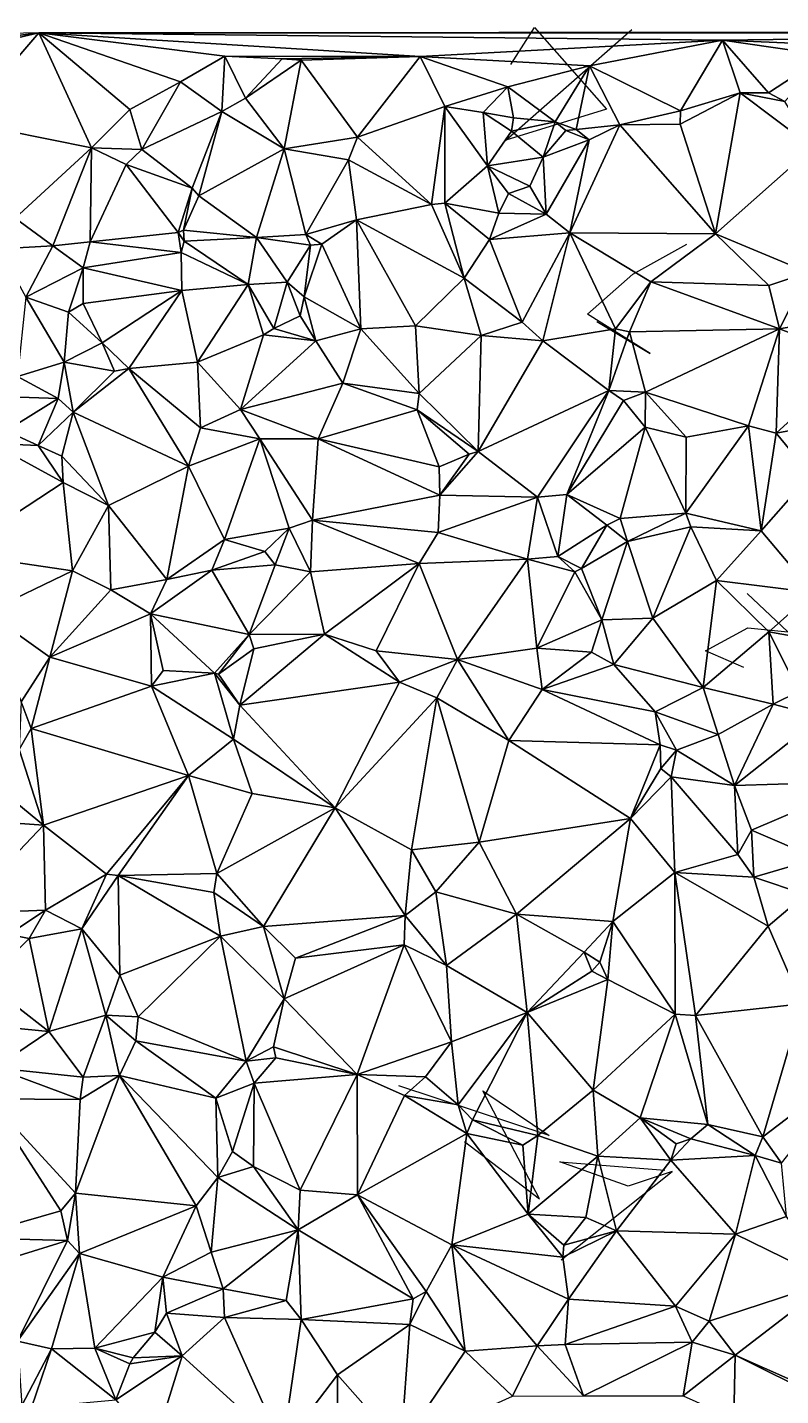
# Model space of a CAD drawing. Header units: metres. Extents: x -15.7 to 15.6, y -15 to 15.
# Drawn here: x -7.21 to 1.34, y -0.48 to 15.04 of the extents above; entities that cross this region are included whole.
import ezdxf

# ---------------------------------------------------------------- set-up
doc = ezdxf.new("R2010")
doc.units = ezdxf.units.M
doc.layers.add('CRACKS', color=1, linetype='Continuous')
doc.layers.add('STREET_MESH', color=7, linetype='Continuous')

msp = doc.modelspace()

# ---------------------------------------------------------------- linework, layer by layer
at = {"layer": 'CRACKS'}
for points in [[(-1.723, 14.618, 0.1), (-1.456, 15.039, 0.1), (-0.639, 14.112, 0.1), (-1.781, 13.758, 0.1), (-0.352, 15.014, 0.1)], [(-0.749, 11.704, 0.1), (-0.142, 11.341, 0.1), (-0.853, 11.785, 0.1), (-0.341, 12.241, 0.1), (0.273, 12.581, 0.1)], [(0.92, 7.777, 0.1), (0.484, 7.968, 0.1), (0.966, 8.226, 0.1), (1.417, 8.182, 0.1), (0.958, 8.617, 0.1)], [(-2.252, 2.399, 0.1), (-1.4, 1.751, 0.1), (-2.043, 2.975, 0.1), (-1.291, 2.469, 0.1), (-2.995, 3.034, 0.1)], [(-1.154, 1.059, 0.1), (0.104, 2.059, 0.1), (-0.392, 1.893, 0.1), (-1.17, 2.17, 0.1), (0.024, 2.075, 0.1)]]:
    msp.add_polyline3d(points, dxfattribs=at)
at = {"layer": 'STREET_MESH'}
for points in [[(-13.64, 14.834), (-10.352, 14.565), (-7.08, 14.976)], [(-10.352, 14.565), (-8.574, 14.63), (-7.08, 14.976)], [(-8.574, 14.63), (-7.948, 13.967), (-7.08, 14.976)], [(-7.948, 13.967), (-6.484, 13.674), (-7.08, 14.976)], [(7.019, 14.979), (8.575, 14.988), (-7.08, 14.976)], [(0.676, 14.893), (7.019, 14.979), (-7.08, 14.976)], [(-2.755, 14.708), (0.676, 14.893), (-7.08, 14.976)], [(-5.474, 14.423), (-4.97, 14.712), (-7.08, 14.976)], [(-4.97, 14.712), (-2.755, 14.708), (-7.08, 14.976)], [(-6.048, 14.108), (-5.474, 14.423), (-7.08, 14.976)], [(-6.484, 13.674), (-6.048, 14.108), (-7.08, 14.976)], [(2.176, 14.828), (7.019, 14.979), (0.676, 14.893)], [(0.676, 14.893), (-2.755, 14.708), (-0.831, 14.603)], [(0.199, 14.094), (0.676, 14.893), (-0.831, 14.603)], [(0.676, 14.893), (0.199, 14.094), (0.878, 14.295)], [(1.197, 14.297), (0.676, 14.893), (0.878, 14.295)], [(1.854, 14.725), (2.176, 14.828), (0.676, 14.893)], [(1.197, 14.297), (1.854, 14.725), (0.676, 14.893)], [(-5.003, 14.084), (-4.97, 14.712), (-5.474, 14.423)], [(-4.97, 14.712), (-5.003, 14.084), (-4.734, 14.238)], [(-4.97, 14.712), (-4.734, 14.238), (-4.319, 14.681)], [(-4.97, 14.712), (-4.319, 14.681), (-2.755, 14.708)], [(-4.319, 14.681), (-4.734, 14.238), (-4.104, 14.666)], [(-4.734, 14.238), (-4.297, 13.661), (-4.104, 14.666)], [(-2.755, 14.708), (-4.319, 14.681), (-4.104, 14.666)], [(-4.297, 13.661), (-3.464, 13.794), (-4.104, 14.666)], [(-3.464, 13.794), (-2.755, 14.708), (-4.104, 14.666)], [(-2.755, 14.708), (-3.464, 13.794), (-2.474, 14.141)], [(-2.755, 14.708), (-1.76, 14.364), (-0.831, 14.603)], [(-1.76, 14.364), (-2.755, 14.708), (-2.474, 14.141)], [(-1.76, 14.364), (-1.221, 13.966), (-0.831, 14.603)], [(-1.221, 13.966), (-0.984, 13.879), (-0.831, 14.603)], [(-0.984, 13.879), (-0.487, 13.933), (-0.831, 14.603)], [(-0.487, 13.933), (0.199, 14.094), (-0.831, 14.603)], [(1.854, 14.725), (1.197, 14.297), (1.385, 14.197)], [(-6.048, 14.108), (-5.91, 13.652), (-5.474, 14.423)], [(-5.91, 13.652), (-5.003, 14.084), (-5.474, 14.423)], [(-2.038, 14.072), (-1.76, 14.364), (-2.474, 14.141)], [(-2.038, 14.072), (-1.696, 14.012), (-1.76, 14.364)], [(-1.696, 14.012), (-1.221, 13.966), (-1.76, 14.364)], [(0.198, 13.942), (0.599, 12.699), (0.878, 14.295)], [(0.199, 14.094), (0.198, 13.942), (0.878, 14.295)], [(0.599, 12.699), (1.702, 13.678), (0.878, 14.295)], [(1.385, 14.197), (1.197, 14.297), (0.878, 14.295)], [(1.702, 13.678), (1.385, 14.197), (0.878, 14.295)], [(-5.003, 14.084), (-4.297, 13.661), (-4.734, 14.238)], [(-3.464, 13.794), (-2.624, 13.029), (-2.474, 14.141)], [(-2.624, 13.029), (-2.472, 13.046), (-2.474, 14.141)], [(-1.989, 13.468), (-2.038, 14.072), (-2.474, 14.141)], [(-2.472, 13.046), (-1.989, 13.468), (-2.474, 14.141)], [(-5.91, 13.652), (-6.048, 14.108), (-6.484, 13.674)], [(-5.003, 14.084), (-5.91, 13.652), (-5.341, 13.216)], [(-5.263, 13.127), (-5.003, 14.084), (-5.341, 13.216)], [(-5.263, 13.127), (-4.297, 13.661), (-5.003, 14.084)], [(-1.718, 13.862), (-2.038, 14.072), (-1.989, 13.468)], [(-1.718, 13.862), (-1.696, 14.012), (-2.038, 14.072)], [(-1.221, 13.966), (-1.696, 14.012), (-1.718, 13.862)], [(0.199, 14.094), (-0.487, 13.933), (0.198, 13.942)], [(-7.348, 12.875), (-6.484, 13.674), (-7.948, 13.967)], [(-1.358, 13.568), (-1.718, 13.862), (-1.989, 13.468)], [(-1.358, 13.568), (-1.221, 13.966), (-1.718, 13.862)], [(-1.221, 13.966), (-1.358, 13.568), (-1.099, 13.868)], [(-1.358, 13.568), (-0.834, 13.764), (-1.099, 13.868)], [(-0.984, 13.879), (-1.221, 13.966), (-1.099, 13.868)], [(-0.834, 13.764), (-0.984, 13.879), (-1.099, 13.868)], [(0.599, 12.699), (-0.487, 13.933), (-1.054, 12.71)], [(-0.487, 13.933), (-0.834, 13.764), (-1.054, 12.71)], [(-0.834, 13.764), (-0.487, 13.933), (-0.984, 13.879)], [(0.198, 13.942), (-0.487, 13.933), (0.599, 12.699)], [(-6.484, 13.674), (-7.348, 12.875), (-6.921, 12.561)], [(-6.484, 13.674), (-6.921, 12.561), (-6.496, 12.606)], [(-6.088, 13.485), (-6.484, 13.674), (-6.496, 12.606)], [(-6.088, 13.485), (-5.91, 13.652), (-6.484, 13.674)], [(-4.297, 13.661), (-5.263, 13.127), (-4.609, 12.657)], [(-4.049, 12.689), (-4.297, 13.661), (-4.609, 12.657)], [(-3.464, 13.794), (-4.297, 13.661), (-3.566, 13.538)], [(-4.297, 13.661), (-4.049, 12.689), (-3.566, 13.538)], [(-2.624, 13.029), (-3.464, 13.794), (-3.566, 13.538)], [(-0.834, 13.764), (-1.358, 13.568), (-1.322, 12.92)], [(-0.834, 13.764), (-1.322, 12.92), (-1.054, 12.71)], [(1.647, 12.26), (1.702, 13.678), (0.599, 12.699)], [(-5.91, 13.652), (-6.088, 13.485), (-5.341, 13.216)], [(-4.049, 12.689), (-3.477, 12.856), (-3.566, 13.538)], [(-3.477, 12.856), (-2.624, 13.029), (-3.566, 13.538)], [(-1.358, 13.568), (-1.989, 13.468), (-1.508, 13.239)], [(-1.322, 12.92), (-1.358, 13.568), (-1.508, 13.239)], [(-5.5, 12.711), (-6.088, 13.485), (-6.496, 12.606)], [(-6.088, 13.485), (-5.5, 12.711), (-5.341, 13.216)], [(-1.989, 13.468), (-2.472, 13.046), (-1.859, 12.931)], [(-1.989, 13.468), (-1.75, 13.154), (-1.508, 13.239)], [(-1.75, 13.154), (-1.989, 13.468), (-1.859, 12.931)], [(-5.5, 12.711), (-5.44, 12.739), (-5.341, 13.216)], [(-5.44, 12.739), (-5.263, 13.127), (-5.341, 13.216)], [(-1.75, 13.154), (-1.322, 12.92), (-1.508, 13.239)], [(-5.263, 13.127), (-5.44, 12.739), (-4.609, 12.657)], [(-2.472, 13.046), (-2.624, 13.029), (-2.255, 12.196)], [(-2.472, 13.046), (-1.968, 12.632), (-1.859, 12.931)], [(-1.968, 12.632), (-2.472, 13.046), (-2.255, 12.196)], [(-1.322, 12.92), (-1.75, 13.154), (-1.859, 12.931)], [(-2.624, 13.029), (-3.477, 12.856), (-2.255, 12.196)], [(-1.968, 12.632), (-1.322, 12.92), (-1.859, 12.931)], [(-1.322, 12.92), (-1.968, 12.632), (-1.054, 12.71)], [(-7.348, 12.875), (-7.53, 12.528), (-6.921, 12.561)], [(-5.43, 12.615), (-5.44, 12.739), (-5.5, 12.711)], [(-5.44, 12.739), (-5.43, 12.615), (-4.609, 12.657)], [(-3.477, 12.856), (-4.049, 12.689), (-3.87, 12.581)], [(-3.426, 11.619), (-3.477, 12.856), (-3.87, 12.581)], [(-3.477, 12.856), (-3.426, 11.619), (-2.808, 11.652)], [(-3.477, 12.856), (-2.808, 11.652), (-2.255, 12.196)], [(-6.921, 12.561), (-6.576, 12.31), (-6.496, 12.606)], [(-6.576, 12.31), (-5.464, 12.487), (-6.496, 12.606)], [(-5.464, 12.487), (-5.5, 12.711), (-6.496, 12.606)], [(-5.464, 12.487), (-5.43, 12.615), (-5.5, 12.711)], [(-5.43, 12.615), (-5.464, 12.487), (-4.703, 12.122)], [(-5.43, 12.615), (-4.703, 12.122), (-4.609, 12.657)], [(-4.703, 12.122), (-4.264, 12.148), (-4.609, 12.657)], [(-3.998, 12.569), (-4.049, 12.689), (-4.609, 12.657)], [(-4.264, 12.148), (-3.998, 12.569), (-4.609, 12.657)], [(-4.068, 11.982), (-3.426, 11.619), (-3.87, 12.581)], [(-3.998, 12.569), (-4.068, 11.982), (-3.87, 12.581)], [(-4.049, 12.689), (-3.998, 12.569), (-3.87, 12.581)], [(-1.595, 11.694), (-1.968, 12.632), (-2.255, 12.196)], [(-1.968, 12.632), (-1.595, 11.694), (-1.054, 12.71)], [(-1.595, 11.694), (-1.36, 11.484), (-1.054, 12.71)], [(-1.36, 11.484), (-0.536, 11.618), (-1.054, 12.71)], [(0.599, 12.699), (-1.054, 12.71), (-0.137, 12.152)], [(-1.054, 12.71), (-0.536, 11.618), (-0.137, 12.152)], [(1.203, 12.11), (0.599, 12.699), (-0.137, 12.152)], [(1.203, 12.11), (1.647, 12.26), (0.599, 12.699)], [(-7.53, 12.528), (-7.229, 11.978), (-6.921, 12.561)], [(-7.229, 11.978), (-6.576, 12.31), (-6.921, 12.561)], [(-5.464, 12.487), (-6.576, 12.31), (-5.458, 12.055)], [(-4.703, 12.122), (-5.464, 12.487), (-5.458, 12.055)], [(-4.068, 11.982), (-3.998, 12.569), (-4.264, 12.148)], [(-7.229, 11.978), (-6.743, 11.809), (-6.576, 12.31)], [(-6.743, 11.809), (-6.576, 11.906), (-6.576, 12.31)], [(-6.576, 12.31), (-6.576, 11.906), (-5.458, 12.055)], [(-5.281, 11.242), (-4.703, 12.122), (-5.458, 12.055)], [(-5.281, 11.242), (-4.532, 11.553), (-4.703, 12.122)], [(-4.703, 12.122), (-4.412, 11.625), (-4.264, 12.148)], [(-4.532, 11.553), (-4.412, 11.625), (-4.703, 12.122)], [(-4.264, 12.148), (-4.412, 11.625), (-4.116, 11.766)], [(-4.068, 11.982), (-4.264, 12.148), (-4.116, 11.766)], [(-2.808, 11.652), (-2.062, 11.545), (-2.255, 12.196)], [(-2.062, 11.545), (-1.595, 11.694), (-2.255, 12.196)], [(-0.536, 11.618), (-0.378, 11.585), (-0.137, 12.152)], [(-0.378, 11.585), (1.325, 11.618), (-0.137, 12.152)], [(1.325, 11.618), (1.203, 12.11), (-0.137, 12.152)], [(1.203, 12.11), (1.325, 11.618), (1.647, 12.26)], [(1.647, 12.26), (1.325, 11.618), (1.8, 11.704)], [(-6.794, 11.241), (-7.229, 11.978), (-7.323, 11.077)], [(-6.794, 11.241), (-6.743, 11.809), (-7.229, 11.978)], [(-6.576, 11.906), (-6.361, 11.461), (-5.458, 12.055)], [(-5.458, 12.055), (-6.361, 11.461), (-6.057, 11.17)], [(-5.281, 11.242), (-5.458, 12.055), (-6.057, 11.17)], [(-3.938, 11.484), (-4.068, 11.982), (-4.116, 11.766)], [(-3.938, 11.484), (-3.426, 11.619), (-4.068, 11.982)], [(-6.743, 11.809), (-6.794, 11.241), (-6.361, 11.461)], [(-6.576, 11.906), (-6.743, 11.809), (-6.361, 11.461)], [(-4.412, 11.625), (-3.938, 11.484), (-4.116, 11.766)], [(-3.426, 11.619), (-2.766, 10.885), (-2.808, 11.652)], [(-2.766, 10.885), (-2.062, 11.545), (-2.808, 11.652)], [(-1.36, 11.484), (-1.595, 11.694), (-2.062, 11.545)], [(1.325, 11.618), (2.208, 11.277), (1.8, 11.704)], [(-4.79, 10.705), (-4.532, 11.553), (-5.281, 11.242)], [(-4.532, 11.553), (-4.79, 10.705), (-3.938, 11.484)], [(-4.412, 11.625), (-4.532, 11.553), (-3.938, 11.484)], [(-3.426, 11.619), (-3.938, 11.484), (-3.631, 11.005)], [(-2.766, 10.885), (-3.426, 11.619), (-3.631, 11.005)], [(-2.766, 10.885), (-2.096, 10.227), (-2.062, 11.545)], [(-2.096, 10.227), (-1.36, 11.484), (-2.062, 11.545)], [(-0.536, 11.618), (-1.36, 11.484), (-0.611, 10.92)], [(-0.378, 11.585), (-0.536, 11.618), (-0.611, 10.92)], [(-0.198, 10.902), (-0.378, 11.585), (-0.611, 10.92)], [(-0.198, 10.902), (1.325, 11.618), (-0.378, 11.585)], [(1.325, 11.618), (-0.198, 10.902), (0.971, 10.518)], [(1.286, 10.437), (1.325, 11.618), (0.971, 10.518)], [(2.208, 11.277), (1.325, 11.618), (1.286, 10.437)], [(-6.794, 11.241), (-6.223, 11.139), (-6.361, 11.461)], [(-6.361, 11.461), (-6.223, 11.139), (-6.057, 11.17)], [(-3.938, 11.484), (-4.79, 10.705), (-3.631, 11.005)], [(-1.36, 11.484), (-2.096, 10.227), (-0.611, 10.92)], [(-6.861, 10.829), (-6.794, 11.241), (-7.323, 11.077)], [(-6.794, 11.241), (-6.861, 10.829), (-6.69, 10.673)], [(-6.223, 11.139), (-6.794, 11.241), (-6.69, 10.673)], [(-5.247, 10.497), (-5.281, 11.242), (-6.057, 11.17)], [(-5.247, 10.497), (-4.79, 10.705), (-5.281, 11.242)], [(2.208, 11.277), (1.286, 10.437), (2.313, 10.629)], [(-6.861, 10.829), (-7.323, 11.077), (-7.519, 10.852)], [(-6.69, 10.673), (-5.383, 10.061), (-6.057, 11.17)], [(-6.223, 11.139), (-6.69, 10.673), (-6.057, 11.17)], [(-5.383, 10.061), (-5.247, 10.497), (-6.057, 11.17)], [(-4.79, 10.705), (-3.911, 10.373), (-3.631, 11.005)], [(-3.911, 10.373), (-2.788, 10.701), (-3.631, 11.005)], [(-2.788, 10.701), (-2.766, 10.885), (-3.631, 11.005)], [(-2.766, 10.885), (-2.788, 10.701), (-2.096, 10.227)], [(-2.096, 10.227), (-1.423, 9.709), (-0.611, 10.92)], [(-1.423, 9.709), (-1.09, 9.739), (-0.611, 10.92)], [(-1.09, 9.739), (-0.447, 10.808), (-0.611, 10.92)], [(-0.447, 10.808), (-0.198, 10.902), (-0.611, 10.92)], [(-0.198, 10.902), (-0.447, 10.808), (-0.202, 10.503)], [(-0.198, 10.902), (-0.202, 10.503), (0.264, 10.39)], [(0.971, 10.518), (-0.198, 10.902), (0.264, 10.39)], [(-7.449, 10.463), (-6.861, 10.829), (-7.519, 10.852)], [(-6.861, 10.829), (-7.449, 10.463), (-7.087, 10.296)], [(-6.69, 10.673), (-6.861, 10.829), (-7.087, 10.296)], [(-0.447, 10.808), (-1.09, 9.739), (-0.202, 10.503)], [(-6.69, 10.673), (-7.087, 10.296), (-6.819, 10.174)], [(-6.291, 9.617), (-6.69, 10.673), (-6.819, 10.174)], [(-6.69, 10.673), (-6.291, 9.617), (-5.383, 10.061)], [(-4.79, 10.705), (-5.247, 10.497), (-4.571, 10.373)], [(-3.911, 10.373), (-4.79, 10.705), (-4.571, 10.373)], [(-2.788, 10.701), (-3.911, 10.373), (-2.537, 10.053)], [(-2.197, 10.196), (-2.788, 10.701), (-2.537, 10.053)], [(-2.788, 10.701), (-2.197, 10.196), (-2.096, 10.227)], [(2.313, 10.629), (1.286, 10.437), (1.677, 9.964)], [(-7.087, 10.296), (-7.449, 10.463), (-7.616, 10.319)], [(-5.247, 10.497), (-5.383, 10.061), (-4.571, 10.373)], [(-1.09, 9.739), (-0.485, 9.467), (-0.202, 10.503)], [(-0.485, 9.467), (0.261, 9.53), (-0.202, 10.503)], [(-0.202, 10.503), (0.261, 9.53), (0.264, 10.39)], [(0.261, 9.53), (0.971, 10.518), (0.264, 10.39)], [(0.971, 10.518), (0.261, 9.53), (1.115, 9.327)], [(1.286, 10.437), (0.971, 10.518), (1.115, 9.327)], [(1.286, 10.437), (1.115, 9.327), (1.677, 9.964)], [(-8.034, 9.071), (-6.804, 9.875), (-7.616, 10.319)], [(-6.804, 9.875), (-7.087, 10.296), (-7.616, 10.319)], [(-7.087, 10.296), (-6.804, 9.875), (-6.819, 10.174)], [(-5.383, 10.061), (-4.972, 9.228), (-4.571, 10.373)], [(-4.972, 9.228), (-4.24, 9.359), (-4.571, 10.373)], [(-3.973, 9.449), (-3.911, 10.373), (-4.571, 10.373)], [(-4.24, 9.359), (-3.973, 9.449), (-4.571, 10.373)], [(-2.531, 9.731), (-3.911, 10.373), (-3.973, 9.449)], [(-3.911, 10.373), (-2.531, 9.731), (-2.537, 10.053)], [(-6.804, 9.875), (-6.291, 9.617), (-6.819, 10.174)], [(-2.531, 9.731), (-2.197, 10.196), (-2.537, 10.053)], [(-2.096, 10.227), (-2.531, 9.731), (-1.423, 9.709)], [(-2.197, 10.196), (-2.531, 9.731), (-2.096, 10.227)], [(-6.291, 9.617), (-5.628, 8.775), (-5.383, 10.061)], [(-5.628, 8.775), (-4.972, 9.228), (-5.383, 10.061)], [(1.115, 9.327), (1.704, 8.628), (1.677, 9.964)], [(-8.034, 9.071), (-6.697, 8.876), (-6.804, 9.875)], [(-6.804, 9.875), (-6.697, 8.876), (-6.291, 9.617)], [(-2.55, 9.31), (-2.531, 9.731), (-3.973, 9.449)], [(-2.531, 9.731), (-2.55, 9.31), (-1.423, 9.709)], [(-2.55, 9.31), (-1.536, 9.007), (-1.423, 9.709)], [(-1.536, 9.007), (-1.191, 9.037), (-1.423, 9.709)], [(-1.191, 9.037), (-1.09, 9.739), (-1.423, 9.709)], [(-1.09, 9.739), (-1.191, 9.037), (-0.635, 9.392)], [(-0.485, 9.467), (-1.09, 9.739), (-0.635, 9.392)], [(-6.697, 8.876), (-6.261, 8.657), (-6.291, 9.617)], [(-6.261, 8.657), (-5.628, 8.775), (-6.291, 9.617)], [(0.261, 9.53), (-0.485, 9.467), (-0.401, 9.206)], [(0.316, 9.375), (0.261, 9.53), (-0.401, 9.206)], [(0.261, 9.53), (0.316, 9.375), (1.115, 9.327)], [(-4.972, 9.228), (-4.514, 9.094), (-4.24, 9.359)], [(-4.24, 9.359), (-4.514, 9.094), (-4.398, 8.943)], [(-3.998, 8.864), (-4.24, 9.359), (-4.398, 8.943)], [(-4.24, 9.359), (-3.998, 8.864), (-3.973, 9.449)], [(-3.998, 8.864), (-2.765, 8.959), (-3.973, 9.449)], [(-2.765, 8.959), (-2.55, 9.31), (-3.973, 9.449)], [(-1.191, 9.037), (-0.922, 8.9), (-0.635, 9.392)], [(-0.635, 9.392), (-0.922, 8.9), (-0.401, 9.206)], [(-0.485, 9.467), (-0.635, 9.392), (-0.401, 9.206)], [(-0.115, 8.339), (0.316, 9.375), (-0.401, 9.206)], [(0.316, 9.375), (-0.115, 8.339), (0.61, 8.764)], [(0.316, 9.375), (0.61, 8.764), (1.115, 9.327)], [(1.115, 9.327), (0.61, 8.764), (1.704, 8.628)], [(-4.972, 9.228), (-5.628, 8.775), (-5.116, 8.881)], [(-4.514, 9.094), (-4.972, 9.228), (-5.116, 8.881)], [(-1.536, 9.007), (-2.55, 9.31), (-2.765, 8.959)], [(-0.922, 8.9), (-0.691, 8.319), (-0.401, 9.206)], [(-0.691, 8.319), (-0.115, 8.339), (-0.401, 9.206)], [(-6.697, 8.876), (-8.034, 9.071), (-7.672, 8.404)], [(-4.514, 9.094), (-5.116, 8.881), (-4.398, 8.943)], [(-2.33, 7.867), (-1.536, 9.007), (-2.765, 8.959)], [(-1.429, 7.996), (-1.536, 9.007), (-2.33, 7.867)], [(-1.536, 9.007), (-0.998, 8.864), (-1.191, 9.037)], [(-0.998, 8.864), (-1.536, 9.007), (-1.429, 7.996)], [(-0.998, 8.864), (-0.922, 8.9), (-1.191, 9.037)], [(-6.955, 7.894), (-6.697, 8.876), (-7.672, 8.404)], [(-6.261, 8.657), (-6.697, 8.876), (-6.955, 7.894)], [(-5.116, 8.881), (-5.628, 8.775), (-5.812, 8.388)], [(-4.693, 8.151), (-5.116, 8.881), (-5.812, 8.388)], [(-5.116, 8.881), (-4.693, 8.151), (-4.398, 8.943)], [(-4.693, 8.151), (-3.998, 8.864), (-4.398, 8.943)], [(-3.998, 8.864), (-4.693, 8.151), (-3.837, 8.154)], [(-2.765, 8.959), (-3.998, 8.864), (-3.837, 8.154)], [(-3.251, 7.966), (-2.765, 8.959), (-3.837, 8.154)], [(-3.251, 7.966), (-2.33, 7.867), (-2.765, 8.959)], [(-0.998, 8.864), (-1.429, 7.996), (-0.691, 8.319)], [(-0.922, 8.9), (-0.998, 8.864), (-0.691, 8.319)], [(-5.628, 8.775), (-6.261, 8.657), (-5.812, 8.388)], [(-0.115, 8.339), (0.457, 7.552), (0.61, 8.764)], [(0.457, 7.552), (1.201, 8.183), (0.61, 8.764)], [(0.61, 8.764), (1.201, 8.183), (1.704, 8.628)], [(-6.261, 8.657), (-6.955, 7.894), (-5.812, 8.388)], [(1.201, 8.183), (1.858, 8.066), (1.704, 8.628)], [(-7.279, 7.387), (-6.955, 7.894), (-7.672, 8.404)], [(-6.955, 7.894), (-5.803, 7.565), (-5.812, 8.388)], [(-5.803, 7.565), (-5.668, 7.745), (-5.812, 8.388)], [(-5.668, 7.745), (-5.086, 7.713), (-5.812, 8.388)], [(-5.086, 7.713), (-4.693, 8.151), (-5.812, 8.388)], [(-0.691, 8.319), (-1.429, 7.996), (-0.811, 7.953)], [(-0.555, 7.811), (-0.691, 8.319), (-0.811, 7.953)], [(-0.555, 7.811), (-0.115, 8.339), (-0.691, 8.319)], [(-0.555, 7.811), (0.457, 7.552), (-0.115, 8.339)], [(-5.086, 7.713), (-5.04, 7.704), (-4.693, 8.151)], [(-5.04, 7.704), (-4.641, 7.991), (-4.693, 8.151)], [(-4.8, 7.351), (-2.987, 7.61), (-3.837, 8.154)], [(-4.641, 7.991), (-4.8, 7.351), (-3.837, 8.154)], [(-4.693, 8.151), (-4.641, 7.991), (-3.837, 8.154)], [(-2.987, 7.61), (-3.251, 7.966), (-3.837, 8.154)], [(0.457, 7.552), (1.253, 7.361), (1.201, 8.183)], [(1.201, 8.183), (1.544, 7.504), (1.858, 8.066)], [(1.253, 7.361), (1.544, 7.504), (1.201, 8.183)], [(-4.641, 7.991), (-5.04, 7.704), (-4.8, 7.351)], [(-2.33, 7.867), (-3.251, 7.966), (-2.987, 7.61)], [(-1.429, 7.996), (-2.33, 7.867), (-1.369, 7.53)], [(-1.429, 7.996), (-1.369, 7.53), (-0.811, 7.953)], [(-1.369, 7.53), (-0.555, 7.811), (-0.811, 7.953)], [(-6.955, 7.894), (-7.279, 7.387), (-7.166, 7.087)], [(-5.803, 7.565), (-6.955, 7.894), (-7.166, 7.087)], [(-2.565, 7.433), (-2.33, 7.867), (-2.987, 7.61)], [(-2.33, 7.867), (-2.565, 7.433), (-1.746, 6.95)], [(-1.369, 7.53), (-2.33, 7.867), (-1.746, 6.95)], [(-0.088, 7.275), (-0.555, 7.811), (-1.369, 7.53)], [(0.457, 7.552), (-0.555, 7.811), (-0.088, 7.275)], [(-5.086, 7.713), (-5.668, 7.745), (-5.803, 7.565)], [(-4.87, 6.966), (-5.086, 7.713), (-5.803, 7.565)], [(-4.8, 7.351), (-5.086, 7.713), (-4.87, 6.966)], [(-4.8, 7.351), (-5.04, 7.704), (-5.086, 7.713)], [(-4.8, 7.351), (-3.718, 6.185), (-2.987, 7.61)], [(-3.718, 6.185), (-2.565, 7.433), (-2.987, 7.61)], [(-5.382, 6.552), (-5.803, 7.565), (-7.166, 7.087)], [(-5.382, 6.552), (-4.87, 6.966), (-5.803, 7.565)], [(-0.031, 6.899), (-1.369, 7.53), (-1.746, 6.95)], [(-0.031, 6.899), (-0.088, 7.275), (-1.369, 7.53)], [(0.457, 7.552), (-0.088, 7.275), (0.628, 7.017)], [(1.253, 7.361), (0.457, 7.552), (0.628, 7.017)], [(1.544, 7.504), (1.253, 7.361), (1.796, 7.217)], [(-7.279, 7.387), (-7.302, 6.848), (-7.166, 7.087)], [(-4.8, 7.351), (-4.87, 6.966), (-3.718, 6.185)], [(-3.718, 6.185), (-2.851, 5.709), (-2.565, 7.433)], [(-2.565, 7.433), (-2.851, 5.709), (-2.082, 5.798)], [(-2.565, 7.433), (-2.082, 5.798), (-1.746, 6.95)], [(0.814, 6.439), (1.253, 7.361), (0.628, 7.017)], [(1.253, 7.361), (0.814, 6.439), (1.796, 7.217)], [(-0.088, 7.275), (0.156, 6.839), (0.628, 7.017)], [(-0.031, 6.899), (0.156, 6.839), (-0.088, 7.275)], [(1.796, 7.217), (0.814, 6.439), (2.299, 6.484)], [(-7.302, 6.848), (-7.028, 5.989), (-7.166, 7.087)], [(-7.028, 5.989), (-5.382, 6.552), (-7.166, 7.087)], [(0.156, 6.839), (0.814, 6.439), (0.628, 7.017)], [(-7.302, 6.848), (-7.573, 6.437), (-7.028, 5.989)], [(-4.87, 6.966), (-5.382, 6.552), (-4.658, 6.348)], [(-3.718, 6.185), (-4.87, 6.966), (-4.658, 6.348)], [(-2.082, 5.798), (-0.366, 6.066), (-1.746, 6.95)], [(-0.366, 6.066), (-0.031, 6.899), (-1.746, 6.95)], [(-0.031, 6.899), (-0.366, 6.066), (-0.022, 6.633)], [(0.156, 6.839), (-0.031, 6.899), (-0.022, 6.633)], [(0.096, 6.537), (0.156, 6.839), (-0.022, 6.633)], [(0.156, 6.839), (0.096, 6.537), (0.814, 6.439)], [(-6.311, 5.433), (-5.382, 6.552), (-7.028, 5.989)], [(-6.311, 5.433), (-6.181, 5.418), (-5.382, 6.552)], [(-6.181, 5.418), (-5.059, 5.44), (-5.382, 6.552)], [(-5.382, 6.552), (-5.059, 5.44), (-4.658, 6.348)], [(-0.366, 6.066), (0.096, 6.537), (-0.022, 6.633)], [(0.096, 6.537), (-0.366, 6.066), (0.136, 5.453)], [(0.849, 5.656), (0.096, 6.537), (0.136, 5.453)], [(0.814, 6.439), (0.096, 6.537), (0.849, 5.656)], [(-7.573, 6.437), (-8.092, 6.065), (-7.028, 5.989)], [(0.814, 6.439), (1.005, 5.934), (2.299, 6.484)], [(1.005, 5.934), (0.814, 6.439), (0.849, 5.656)], [(1.005, 5.934), (1.754, 5.61), (2.299, 6.484)], [(-5.059, 5.44), (-3.718, 6.185), (-4.658, 6.348)], [(-7.028, 5.989), (-8.092, 6.065), (-7.981, 4.989)], [(-3.718, 6.185), (-5.059, 5.44), (-4.532, 4.838)], [(-2.925, 4.964), (-3.718, 6.185), (-4.532, 4.838)], [(-2.851, 5.709), (-3.718, 6.185), (-2.925, 4.964)], [(-0.366, 6.066), (-2.082, 5.798), (-1.662, 4.979)], [(-0.566, 4.896), (-0.366, 6.066), (-1.662, 4.979)], [(-0.366, 6.066), (-0.566, 4.896), (0.136, 5.453)], [(-7.005, 5.025), (-7.028, 5.989), (-7.981, 4.989)], [(-7.005, 5.025), (-6.311, 5.433), (-7.028, 5.989)], [(1.033, 5.4), (1.005, 5.934), (0.849, 5.656)], [(1.005, 5.934), (1.033, 5.4), (1.754, 5.61)], [(-2.851, 5.709), (-2.577, 5.234), (-2.082, 5.798)], [(-2.082, 5.798), (-2.577, 5.234), (-1.662, 4.979)], [(-2.577, 5.234), (-2.851, 5.709), (-2.925, 4.964)], [(1.033, 5.4), (0.849, 5.656), (0.136, 5.453)], [(1.754, 5.61), (1.033, 5.4), (1.618, 5.201)], [(-6.311, 5.433), (-7.005, 5.025), (-6.592, 4.815)], [(-6.181, 5.418), (-6.311, 5.433), (-6.592, 4.815)], [(-5.059, 5.44), (-6.181, 5.418), (-5.095, 5.224)], [(-5.059, 5.44), (-5.095, 5.224), (-4.532, 4.838)], [(-0.566, 4.896), (0.141, 3.847), (0.136, 5.453)], [(0.136, 5.453), (0.37, 3.831), (1.195, 4.842)], [(1.033, 5.4), (0.136, 5.453), (1.195, 4.842)], [(0.141, 3.847), (0.37, 3.831), (0.136, 5.453)], [(-6.181, 5.418), (-6.592, 4.815), (-6.16, 4.289)], [(-6.181, 5.418), (-5.02, 4.729), (-5.095, 5.224)], [(-6.181, 5.418), (-6.16, 4.289), (-5.02, 4.729)], [(1.033, 5.4), (1.195, 4.842), (1.618, 5.201)], [(-5.095, 5.224), (-5.02, 4.729), (-4.532, 4.838)], [(-2.577, 5.234), (-2.925, 4.964), (-2.456, 4.398)], [(-2.577, 5.234), (-2.456, 4.398), (-1.662, 4.979)], [(1.195, 4.842), (1.578, 3.964), (1.618, 5.201)], [(-7.005, 5.025), (-7.981, 4.989), (-7.419, 4.748)], [(-7.191, 4.702), (-7.005, 5.025), (-7.419, 4.748)], [(-7.005, 5.025), (-7.191, 4.702), (-6.592, 4.815)], [(-1.662, 4.979), (-2.456, 4.398), (-1.538, 3.864)], [(-0.894, 4.549), (-1.662, 4.979), (-1.538, 3.864)], [(-0.894, 4.549), (-0.566, 4.896), (-1.662, 4.979)], [(-6.592, 4.815), (-7.191, 4.702), (-6.967, 3.65)], [(-6.319, 3.835), (-6.592, 4.815), (-6.967, 3.65)], [(-6.592, 4.815), (-6.319, 3.835), (-6.16, 4.289)], [(-5.02, 4.729), (-4.296, 4.02), (-4.532, 4.838)], [(-4.168, 4.48), (-2.925, 4.964), (-4.532, 4.838)], [(-4.296, 4.02), (-4.168, 4.48), (-4.532, 4.838)], [(-2.925, 4.964), (-4.168, 4.48), (-2.936, 4.63)], [(-2.456, 4.398), (-2.925, 4.964), (-2.936, 4.63)], [(-0.716, 4.436), (-0.566, 4.896), (-0.894, 4.549)], [(-0.566, 4.896), (-0.716, 4.436), (-0.624, 4.237)], [(0.141, 3.847), (-0.566, 4.896), (-0.624, 4.237)], [(1.195, 4.842), (0.37, 3.831), (1.578, 3.964)], [(-7.687, 4.208), (-7.191, 4.702), (-7.419, 4.748)], [(-6.967, 3.65), (-7.191, 4.702), (-7.687, 4.208)], [(-6.16, 4.289), (-5.951, 3.816), (-5.02, 4.729)], [(-5.02, 4.729), (-5.951, 3.816), (-4.728, 3.311)], [(-4.296, 4.02), (-5.02, 4.729), (-4.728, 3.311)], [(-4.296, 4.02), (-3.467, 3.162), (-2.936, 4.63)], [(-4.168, 4.48), (-4.296, 4.02), (-2.936, 4.63)], [(-3.467, 3.162), (-2.399, 3.532), (-2.936, 4.63)], [(-2.399, 3.532), (-2.456, 4.398), (-2.936, 4.63)], [(-0.806, 4.332), (-0.894, 4.549), (-1.538, 3.864)], [(-0.806, 4.332), (-0.716, 4.436), (-0.894, 4.549)], [(-2.456, 4.398), (-2.399, 3.532), (-1.538, 3.864)], [(-0.716, 4.436), (-0.806, 4.332), (-0.624, 4.237)], [(-7.67, 3.717), (-6.967, 3.65), (-7.687, 4.208)], [(-6.319, 3.835), (-5.951, 3.816), (-6.16, 4.289)], [(-0.806, 4.332), (-1.538, 3.864), (-0.624, 4.237)], [(-1.538, 3.864), (-0.792, 2.983), (-0.624, 4.237)], [(-0.792, 2.983), (0.141, 3.847), (-0.624, 4.237)], [(-4.419, 3.474), (-4.296, 4.02), (-4.728, 3.311)], [(-4.296, 4.02), (-4.419, 3.474), (-3.467, 3.162)], [(0.37, 3.831), (1.133, 2.452), (1.578, 3.964)], [(1.578, 3.964), (1.133, 2.452), (2.257, 3.307)], [(-6.576, 3.132), (-6.319, 3.835), (-6.967, 3.65)], [(-6.319, 3.835), (-6.576, 3.132), (-6.165, 3.148)], [(-5.981, 3.544), (-6.319, 3.835), (-6.165, 3.148)], [(-5.981, 3.544), (-5.951, 3.816), (-6.319, 3.835)], [(-5.951, 3.816), (-5.981, 3.544), (-4.728, 3.311)], [(-2.399, 3.532), (-2.324, 2.816), (-1.538, 3.864)], [(-2.324, 2.816), (-2.16, 2.646), (-1.538, 3.864)], [(-2.16, 2.646), (-1.417, 2.469), (-1.538, 3.864)], [(-1.417, 2.469), (-0.792, 2.983), (-1.538, 3.864)], [(-0.256, 2.67), (0.141, 3.847), (-0.792, 2.983)], [(0.141, 3.847), (-0.256, 2.67), (0.512, 2.595)], [(0.141, 3.847), (0.512, 2.595), (0.37, 3.831)], [(0.37, 3.831), (0.512, 2.595), (1.133, 2.452)], [(-6.967, 3.65), (-7.67, 3.717), (-7.577, 3.238)], [(-6.576, 3.132), (-6.967, 3.65), (-7.577, 3.238)], [(-5.981, 3.544), (-6.165, 3.148), (-5.07, 2.893)], [(-5.981, 3.544), (-5.07, 2.893), (-4.728, 3.311)], [(-4.391, 3.351), (-4.419, 3.474), (-4.728, 3.311)], [(-4.419, 3.474), (-4.391, 3.351), (-3.467, 3.162)], [(-2.691, 3.134), (-2.399, 3.532), (-3.467, 3.162)], [(-2.691, 3.134), (-2.324, 2.816), (-2.399, 3.532)], [(-5.07, 2.893), (-4.637, 3.063), (-4.728, 3.311)], [(-4.637, 3.063), (-4.391, 3.351), (-4.728, 3.311)], [(-4.391, 3.351), (-4.637, 3.063), (-3.467, 3.162)], [(1.133, 2.452), (1.348, 2.156), (2.257, 3.307)], [(-7.577, 3.238), (-7.65, 2.883), (-6.612, 2.879)], [(-6.576, 3.132), (-7.577, 3.238), (-6.612, 2.879)], [(-6.663, 1.813), (-6.165, 3.148), (-6.612, 2.879)], [(-6.165, 3.148), (-6.663, 1.813), (-5.295, 1.67)], [(-6.165, 3.148), (-6.576, 3.132), (-6.612, 2.879)], [(-5.07, 2.893), (-6.165, 3.148), (-5.05, 1.994)], [(-6.165, 3.148), (-5.295, 1.67), (-5.05, 1.994)], [(-4.637, 3.063), (-4.115, 1.847), (-3.467, 3.162)], [(-4.115, 1.847), (-3.465, 1.795), (-3.467, 3.162)], [(-3.467, 3.162), (-3.465, 1.795), (-2.93, 2.924)], [(-2.691, 3.134), (-3.467, 3.162), (-2.93, 2.924)], [(-2.324, 2.816), (-2.691, 3.134), (-2.93, 2.924)], [(-4.882, 2.286), (-4.637, 3.063), (-5.07, 2.893)], [(-4.637, 3.063), (-4.882, 2.286), (-4.645, 2.116)], [(-4.115, 1.847), (-4.637, 3.063), (-4.645, 2.116)], [(-0.737, 2.233), (-0.792, 2.983), (-1.417, 2.469)], [(-0.256, 2.67), (-0.792, 2.983), (-0.737, 2.233)], [(-6.829, 1.614), (-7.65, 2.883), (-7.896, 1.307)], [(-6.663, 1.813), (-7.65, 2.883), (-6.829, 1.614)], [(-7.65, 2.883), (-6.663, 1.813), (-6.612, 2.879)], [(-4.882, 2.286), (-5.07, 2.893), (-5.05, 1.994)], [(-3.465, 1.795), (-2.225, 2.491), (-2.93, 2.924)], [(-2.225, 2.491), (-2.324, 2.816), (-2.93, 2.924)], [(-2.16, 2.646), (-2.324, 2.816), (-2.225, 2.491)], [(-1.59, 2.36), (-2.16, 2.646), (-2.225, 2.491)], [(-2.16, 2.646), (-1.59, 2.36), (-1.417, 2.469)], [(0.089, 2.189), (-0.256, 2.67), (-0.737, 2.233)], [(-0.256, 2.67), (0.089, 2.189), (0.151, 2.375)], [(0.317, 2.432), (-0.256, 2.67), (0.151, 2.375)], [(-0.256, 2.67), (0.317, 2.432), (0.512, 2.595)], [(-2.225, 2.491), (-3.465, 1.795), (-2.395, 1.227)], [(-1.527, 1.575), (-2.225, 2.491), (-2.395, 1.227)], [(-1.59, 2.36), (-2.225, 2.491), (-1.527, 1.575)], [(0.317, 2.432), (1.048, 2.243), (0.512, 2.595)], [(0.512, 2.595), (1.048, 2.243), (1.133, 2.452)], [(-1.59, 2.36), (-1.527, 1.575), (-1.417, 2.469)], [(-1.527, 1.575), (-0.737, 2.233), (-1.417, 2.469)], [(1.048, 2.243), (0.317, 2.432), (0.089, 2.189)], [(0.089, 2.189), (0.317, 2.432), (0.151, 2.375)], [(1.133, 2.452), (1.048, 2.243), (1.348, 2.156)], [(-4.882, 2.286), (-5.05, 1.994), (-4.645, 2.116)], [(-1.527, 1.575), (-0.873, 1.538), (-0.737, 2.233)], [(-0.737, 2.233), (-0.873, 1.538), (-0.525, 1.386)], [(0.089, 2.189), (-0.737, 2.233), (-0.525, 1.386)], [(0.826, 1.35), (0.089, 2.189), (-0.525, 1.386)], [(1.048, 2.243), (0.089, 2.189), (0.826, 1.35)], [(1.048, 2.243), (0.826, 1.35), (1.402, 1.549)], [(1.048, 2.243), (1.402, 1.549), (1.348, 2.156)], [(-5.05, 1.994), (-4.138, 1.398), (-4.645, 2.116)], [(-4.138, 1.398), (-4.115, 1.847), (-4.645, 2.116)], [(-5.295, 1.67), (-5.126, 1.147), (-5.05, 1.994)], [(-5.126, 1.147), (-4.138, 1.398), (-5.05, 1.994)], [(-6.663, 1.813), (-6.829, 1.614), (-6.753, 1.277)], [(-6.618, 1.129), (-6.663, 1.813), (-6.753, 1.277)], [(-5.295, 1.67), (-6.663, 1.813), (-6.618, 1.129)], [(-4.115, 1.847), (-4.138, 1.398), (-3.465, 1.795)], [(-3.465, 1.795), (-4.138, 1.398), (-2.831, 0.617)], [(-3.465, 1.795), (-2.687, 0.701), (-2.395, 1.227)], [(-3.465, 1.795), (-2.831, 0.617), (-2.687, 0.701)], [(-6.829, 1.614), (-7.896, 1.307), (-6.753, 1.277)], [(-5.295, 1.67), (-6.618, 1.129), (-5.673, 0.86)], [(-5.126, 1.147), (-5.295, 1.67), (-5.673, 0.86)], [(-1.135, 1.09), (-1.527, 1.575), (-2.395, 1.227)], [(-1.135, 1.09), (-1.125, 1.223), (-1.527, 1.575)], [(-1.125, 1.223), (-0.873, 1.538), (-1.527, 1.575)], [(-4.138, 1.398), (-5.126, 1.147), (-4.988, 0.729)], [(-4.272, 0.597), (-4.138, 1.398), (-4.988, 0.729)], [(-4.138, 1.398), (-4.272, 0.597), (-4.102, 0.38)], [(-2.831, 0.617), (-4.138, 1.398), (-4.102, 0.38)], [(-0.873, 1.538), (-1.125, 1.223), (-0.525, 1.386)], [(0.826, 1.35), (1.914, 0.818), (1.402, 1.549)], [(-7.896, 1.307), (-7.975, 0.9), (-6.753, 1.277)], [(-7.975, 0.9), (-7.321, 0.135), (-6.753, 1.277)], [(-7.321, 0.135), (-6.618, 1.129), (-6.753, 1.277)], [(-0.525, 1.386), (-1.135, 1.09), (-1.071, 0.613)], [(-1.125, 1.223), (-1.135, 1.09), (-0.525, 1.386)], [(0.142, 0.531), (-0.525, 1.386), (-1.071, 0.613)], [(0.826, 1.35), (-0.525, 1.386), (0.142, 0.531)], [(0.527, 0.362), (0.826, 1.35), (0.142, 0.531)], [(1.914, 0.818), (0.826, 1.35), (0.527, 0.362)], [(-6.937, 0.049), (-6.618, 1.129), (-7.321, 0.135)], [(-6.937, 0.049), (-6.445, 0.058), (-6.618, 1.129)], [(-6.618, 1.129), (-6.445, 0.058), (-5.673, 0.86)], [(-4.988, 0.729), (-5.126, 1.147), (-5.673, 0.86)], [(-2.687, 0.701), (-2.244, 0.021), (-2.395, 1.227)], [(-1.426, 0.083), (-1.071, 0.613), (-2.395, 1.227)], [(-2.244, 0.021), (-1.426, 0.083), (-2.395, 1.227)], [(-1.071, 0.613), (-1.135, 1.09), (-2.395, 1.227)], [(-6.445, 0.058), (-5.764, 0.236), (-5.673, 0.86)], [(-5.764, 0.236), (-5.63, 0.454), (-5.673, 0.86)], [(-5.63, 0.454), (-4.988, 0.729), (-5.673, 0.86)], [(0.82, -0.022), (1.914, 0.818), (0.527, 0.362)], [(1.914, 0.818), (0.82, -0.022), (1.852, -0.481)], [(-5.63, 0.454), (-4.974, 0.404), (-4.988, 0.729)], [(-4.974, 0.404), (-4.272, 0.597), (-4.988, 0.729)], [(-2.687, 0.701), (-2.831, 0.617), (-2.872, 0.323)], [(-2.244, 0.021), (-2.687, 0.701), (-2.872, 0.323)], [(-4.272, 0.597), (-4.974, 0.404), (-4.102, 0.38)], [(-2.831, 0.617), (-4.102, 0.38), (-2.872, 0.323)], [(-1.107, 0.099), (-1.071, 0.613), (-1.426, 0.083)], [(-1.107, 0.099), (0.142, 0.531), (-1.071, 0.613)], [(0.142, 0.531), (-1.107, 0.099), (0.332, 0.123)], [(0.527, 0.362), (0.142, 0.531), (0.332, 0.123)], [(-5.63, 0.454), (-5.764, 0.236), (-5.453, -0.031)], [(-4.974, 0.404), (-5.63, 0.454), (-5.453, -0.031)], [(-4.317, -1.068), (-4.974, 0.404), (-5.453, -0.031)], [(-4.974, 0.404), (-4.317, -1.068), (-4.102, 0.38)], [(-4.102, 0.38), (-4.317, -1.068), (-3.693, -0.246)], [(-2.872, 0.323), (-4.102, 0.38), (-3.693, -0.246)], [(-2.973, -1.058), (-2.872, 0.323), (-3.693, -0.246)], [(-2.973, -1.058), (-2.244, 0.021), (-2.872, 0.323)], [(0.82, -0.022), (0.527, 0.362), (0.332, 0.123)], [(-5.764, 0.236), (-6.445, 0.058), (-6.011, -0.052)], [(-5.453, -0.031), (-5.764, 0.236), (-6.011, -0.052)], [(-7.273, -0.594), (-6.937, 0.049), (-7.321, 0.135)], [(-7.273, -0.594), (-7.163, -0.615), (-6.937, 0.049)], [(-7.163, -0.615), (-6.206, -0.528), (-6.937, 0.049)], [(-6.206, -0.528), (-6.445, 0.058), (-6.937, 0.049)], [(-6.445, 0.058), (-6.046, -0.122), (-6.011, -0.052)], [(-6.206, -0.528), (-6.046, -0.122), (-6.445, 0.058)], [(-2.244, 0.021), (-2.973, -1.058), (-1.704, -0.488)], [(-2.244, 0.021), (-1.704, -0.488), (-1.426, 0.083)], [(-1.704, -0.488), (-0.902, -0.483), (-1.426, 0.083)], [(-0.902, -0.483), (-1.107, 0.099), (-1.426, 0.083)], [(-1.107, 0.099), (-0.902, -0.483), (0.332, 0.123)], [(-0.902, -0.483), (0.23, -0.486), (0.332, 0.123)], [(0.23, -0.486), (0.82, -0.022), (0.332, 0.123)], [(-6.206, -0.528), (-5.776, -1.062), (-5.453, -0.031)], [(-6.046, -0.122), (-6.206, -0.528), (-5.453, -0.031)], [(-6.046, -0.122), (-5.453, -0.031), (-6.011, -0.052)], [(-5.776, -1.062), (-4.317, -1.068), (-5.453, -0.031)], [(0.805, -0.741), (0.82, -0.022), (0.23, -0.486)], [(1.794, -0.508), (0.82, -0.022), (0.805, -0.741)], [(0.82, -0.022), (1.794, -0.508), (1.852, -0.481)], [(-4.317, -1.068), (-3.69, -0.616), (-3.693, -0.246)], [(-3.69, -0.616), (-2.973, -1.058), (-3.693, -0.246)]]:
    msp.add_3dface(points, dxfattribs=at)

doc.saveas('drawing.dxf')
